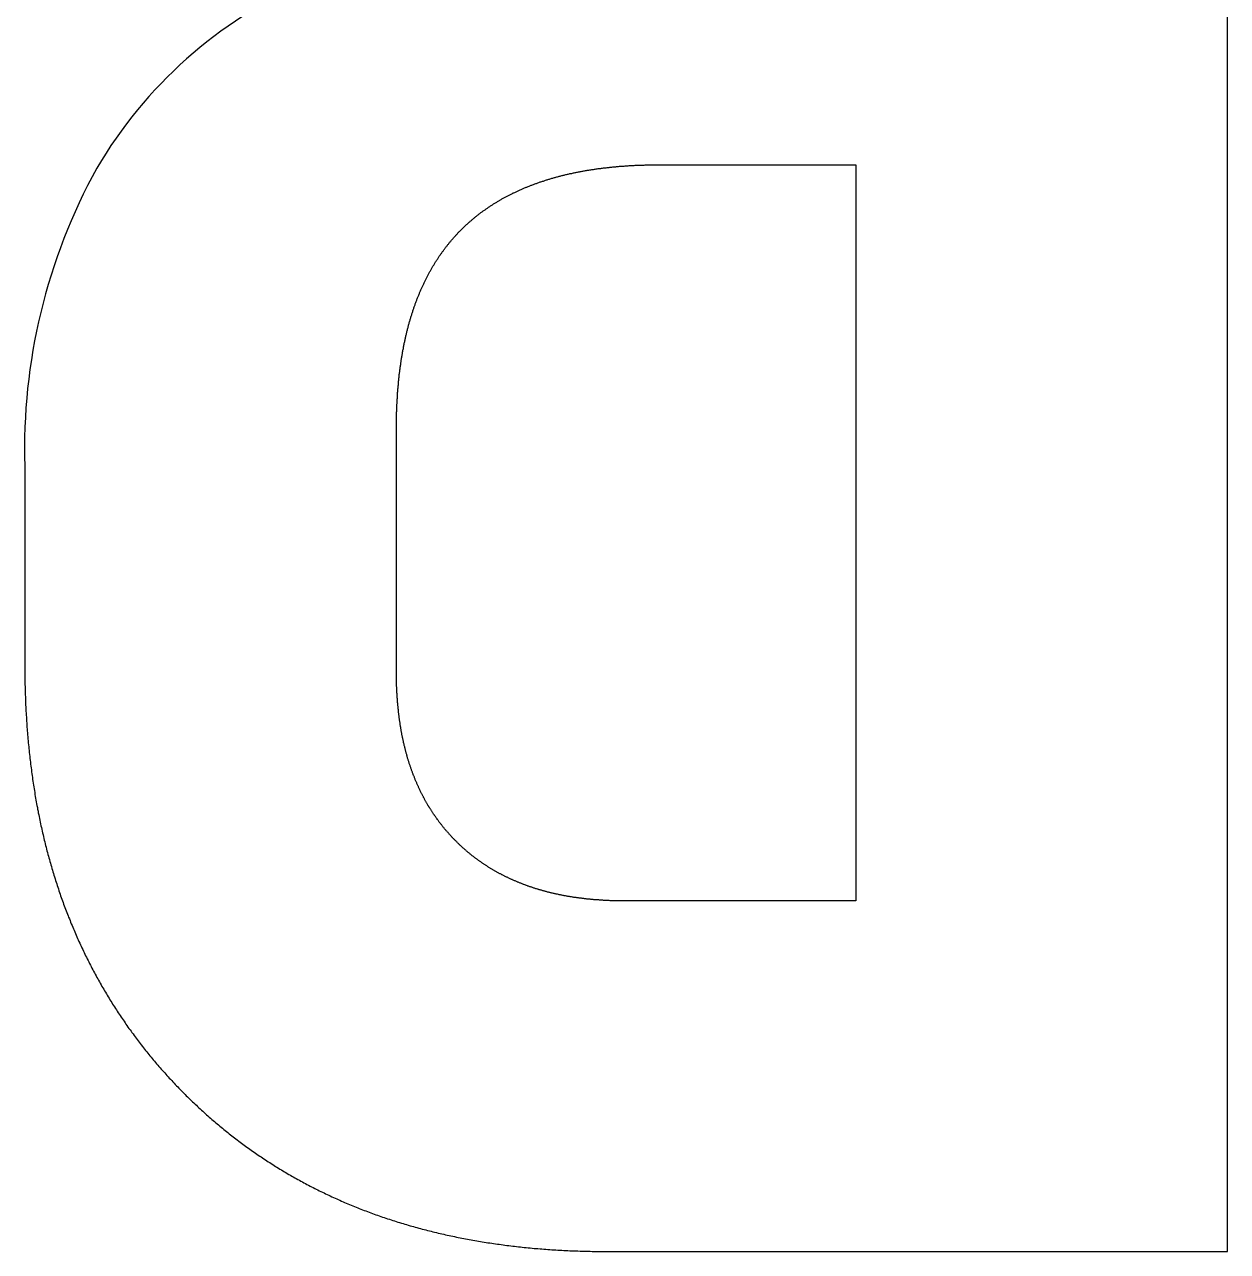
# Model space of a CAD drawing. Header units: millimetres. Extents: x -37 to 1379, y -2 to 984.
# Drawn here: x 207.45 to 219.7, y 417.44 to 429.94 of the extents above; entities that cross this region are included whole.
import ezdxf

# ---------------------------------------------------------------- set-up
doc = ezdxf.new("R2010")
doc.units = ezdxf.units.MM
doc.layers.get('0').update_dxf_attribs({"lineweight": 25, "true_color": 0xffffff})

msp = doc.modelspace()

# ---------------------------------------------------------------- linework, layer by layer
at = {"color": 5, "true_color": 0x0000ff, "flags": 128}
msp.add_lwpolyline([(210.311, 430.365, 0.156907), (208.186, 428.472, 0.134483), (207.453, 425.436), (207.453, 423.401), (207.453, 423.379), (207.453, 423.358), (207.454, 423.337), (207.454, 423.316), (207.454, 423.295), (207.454, 423.274), (207.455, 423.253), (207.455, 423.232), (207.455, 423.211), (207.456, 423.19), (207.456, 423.169), (207.457, 423.148), (207.458, 423.128), (207.458, 423.107), (207.459, 423.086), (207.46, 423.065), (207.46, 423.045), (207.461, 423.024), (207.462, 423.004), (207.463, 422.983), (207.464, 422.963), (207.465, 422.942), (207.466, 422.922), (207.468, 422.901), (207.469, 422.881), (207.47, 422.86), (207.471, 422.84), (207.473, 422.82), (207.474, 422.8), (207.475, 422.779), (207.477, 422.759), (207.478, 422.739), (207.48, 422.719), (207.482, 422.699), (207.483, 422.679), (207.485, 422.659), (207.487, 422.639), (207.489, 422.619), (207.491, 422.599), (207.493, 422.579), (207.495, 422.559), (207.497, 422.539), (207.499, 422.519), (207.501, 422.5), (207.503, 422.48), (207.505, 422.46), (207.508, 422.441), (207.51, 422.421), (207.512, 422.401), (207.515, 422.382), (207.517, 422.362), (207.52, 422.343), (207.522, 422.323), (207.525, 422.304), (207.528, 422.284), (207.53, 422.265), (207.533, 422.246), (207.536, 422.227), (207.539, 422.207), (207.542, 422.188), (207.545, 422.169), (207.548, 422.15), (207.551, 422.131), (207.554, 422.111), (207.557, 422.092), (207.56, 422.073), (207.563, 422.054), (207.567, 422.035), (207.57, 422.016), (207.574, 421.998), (207.577, 421.979), (207.581, 421.96), (207.584, 421.941), (207.588, 421.922), (207.591, 421.904), (207.595, 421.885), (207.599, 421.866), (207.603, 421.848), (207.606, 421.829), (207.61, 421.81), (207.614, 421.792), (207.618, 421.773), (207.622, 421.755), (207.626, 421.737), (207.631, 421.718), (207.635, 421.7), (207.639, 421.681), (207.643, 421.663), (207.648, 421.645), (207.652, 421.627), (207.656, 421.608), (207.661, 421.59), (207.665, 421.572), (207.67, 421.554), (207.675, 421.536), (207.679, 421.518), (207.684, 421.5), (207.689, 421.482), (207.694, 421.464), (207.699, 421.446), (207.704, 421.428), (207.709, 421.41), (207.714, 421.393), (207.719, 421.375), (207.724, 421.357), (207.729, 421.339), (207.734, 421.322), (207.739, 421.304), (207.745, 421.287), (207.75, 421.269), (207.756, 421.252), (207.761, 421.234), (207.767, 421.217), (207.772, 421.199), (207.778, 421.182), (207.783, 421.164), (207.789, 421.147), (207.795, 421.13), (207.801, 421.112), (207.807, 421.095), (207.812, 421.078), (207.818, 421.061), (207.824, 421.044), (207.83, 421.027), (207.837, 421.01), (207.843, 420.993), (207.849, 420.976), (207.855, 420.959), (207.861, 420.942), (207.868, 420.925), (207.874, 420.908), (207.881, 420.891), (207.887, 420.874), (207.894, 420.857), (207.9, 420.841), (207.907, 420.824), (207.914, 420.807), (207.92, 420.791), (207.927, 420.774), (207.934, 420.758), (207.941, 420.741), (207.948, 420.724), (207.955, 420.708), (207.962, 420.692), (207.969, 420.675), (207.976, 420.659), (207.983, 420.642), (207.991, 420.626), (207.998, 420.61), (208.005, 420.594), (208.013, 420.577), (208.02, 420.561), (208.027, 420.545), (208.035, 420.529), (208.043, 420.513), (208.05, 420.497), (208.058, 420.481), (208.066, 420.465), (208.073, 420.449), (208.081, 420.433), (208.089, 420.417), (208.097, 420.401), (208.105, 420.386), (208.113, 420.37), (208.121, 420.354), (208.129, 420.338), (208.137, 420.323), (208.146, 420.307), (208.154, 420.292), (208.162, 420.276), (208.17, 420.26), (208.179, 420.245), (208.187, 420.229), (208.196, 420.214), (208.204, 420.199), (208.213, 420.183), (208.222, 420.168), (208.23, 420.153), (208.239, 420.137), (208.248, 420.122), (208.257, 420.107), (208.266, 420.092), (208.275, 420.077), (208.284, 420.061), (208.293, 420.046), (208.302, 420.031), (208.311, 420.016), (208.32, 420.001), (208.329, 419.986), (208.339, 419.972), (208.348, 419.957), (208.357, 419.942), (208.367, 419.927), (208.376, 419.912), (208.386, 419.897), (208.395, 419.883), (208.405, 419.868), (208.415, 419.853), (208.425, 419.839), (208.434, 419.824), (208.444, 419.81), (208.454, 419.795), (208.464, 419.781), (208.474, 419.766), (208.484, 419.752), (208.494, 419.738), (208.504, 419.723), (208.514, 419.709), (208.525, 419.695), (208.535, 419.68), (208.545, 419.666), (208.556, 419.652), (208.566, 419.638), (208.576, 419.624), (208.587, 419.61), (208.598, 419.596), (208.608, 419.582), (208.619, 419.568), (208.63, 419.554), (208.64, 419.54), (208.651, 419.526), (208.662, 419.512), (208.673, 419.498), (208.684, 419.484), (208.695, 419.471), (208.706, 419.457), (208.717, 419.443), (208.728, 419.43), (208.739, 419.416), (208.751, 419.403), (208.762, 419.389), (208.773, 419.375), (208.785, 419.362), (208.796, 419.349), (208.808, 419.335), (208.819, 419.322), (208.831, 419.308), (208.842, 419.295), (208.854, 419.282), (208.866, 419.269), (208.878, 419.255), (208.89, 419.242), (208.901, 419.229), (208.913, 419.216), (208.925, 419.203), (208.937, 419.19), (208.95, 419.177), (208.962, 419.164), (208.974, 419.151), (208.986, 419.138), (208.998, 419.125), (209.011, 419.112), (209.023, 419.099), (209.036, 419.087), (209.048, 419.074), (209.061, 419.061), (209.073, 419.049), (209.086, 419.036), (209.098, 419.023), (209.111, 419.011), (209.124, 418.998), (209.136, 418.986), (209.149, 418.974), (209.162, 418.961), (209.175, 418.949), (209.188, 418.937), (209.201, 418.925), (209.214, 418.912), (209.227, 418.9), (209.24, 418.888), (209.253, 418.876), (209.266, 418.864), (209.279, 418.853), (209.292, 418.841), (209.305, 418.829), (209.318, 418.817), (209.332, 418.806), (209.345, 418.794), (209.358, 418.782), (209.372, 418.771), (209.385, 418.759), (209.398, 418.748), (209.412, 418.737), (209.425, 418.725), (209.439, 418.714), (209.452, 418.703), (209.466, 418.691), (209.48, 418.68), (209.493, 418.669), (209.507, 418.658), (209.521, 418.647), (209.534, 418.636), (209.548, 418.625), (209.562, 418.615), (209.576, 418.604), (209.59, 418.593), (209.604, 418.582), (209.618, 418.572), (209.632, 418.561), (209.646, 418.551), (209.66, 418.54), (209.674, 418.53), (209.688, 418.519), (209.702, 418.509), (209.716, 418.499), (209.731, 418.488), (209.745, 418.478), (209.759, 418.468), (209.773, 418.458), (209.788, 418.448), (209.802, 418.438), (209.817, 418.428), (209.831, 418.418), (209.846, 418.408), (209.86, 418.399), (209.875, 418.389), (209.889, 418.379), (209.904, 418.369), (209.919, 418.36), (209.933, 418.35), (209.948, 418.341), (209.963, 418.331), (209.978, 418.322), (209.992, 418.313), (210.007, 418.303), (210.022, 418.294), (210.037, 418.285), (210.052, 418.276), (210.067, 418.267), (210.082, 418.258), (210.097, 418.249), (210.112, 418.24), (210.127, 418.231), (210.143, 418.222), (210.158, 418.213), (210.173, 418.204), (210.188, 418.196), (210.204, 418.187), (210.219, 418.178), (210.234, 418.17), (210.25, 418.161), (210.265, 418.153), (210.281, 418.144), (210.296, 418.136), (210.312, 418.128), (210.327, 418.119), (210.343, 418.111), (210.359, 418.103), (210.374, 418.095), (210.39, 418.087), (210.406, 418.079), (210.422, 418.071), (210.437, 418.063), (210.453, 418.055), (210.469, 418.047), (210.485, 418.04), (210.501, 418.032), (210.517, 418.024), (210.533, 418.017), (210.549, 418.009), (210.565, 418.002), (210.581, 417.994), (210.597, 417.987), (210.614, 417.979), (210.63, 417.972), (210.646, 417.965), (210.662, 417.958), (210.679, 417.95), (210.695, 417.943), (210.711, 417.936), (210.728, 417.929), (210.744, 417.922), (210.761, 417.915), (210.777, 417.908), (210.794, 417.902), (210.81, 417.895), (210.827, 417.888), (210.844, 417.881), (210.86, 417.875), (210.877, 417.868), (210.894, 417.862), (210.911, 417.855), (210.928, 417.849), (210.944, 417.842), (210.961, 417.836), (210.978, 417.83), (210.995, 417.824), (211.012, 417.817), (211.029, 417.811), (211.046, 417.805), (211.063, 417.799), (211.081, 417.793), (211.098, 417.787), (211.115, 417.781), (211.132, 417.776), (211.149, 417.77), (211.167, 417.764), (211.184, 417.758), (211.201, 417.753), (211.219, 417.747), (211.236, 417.742), (211.254, 417.736), (211.271, 417.731), (211.289, 417.725), (211.306, 417.72), (211.324, 417.715), (211.342, 417.71), (211.359, 417.704), (211.377, 417.699), (211.395, 417.694), (211.413, 417.689), (211.43, 417.684), (211.448, 417.679), (211.466, 417.674), (211.484, 417.67), (211.502, 417.665), (211.52, 417.66), (211.538, 417.655), (211.556, 417.651), (211.574, 417.646), (211.592, 417.642), (211.61, 417.637), (211.628, 417.633), (211.647, 417.628), (211.665, 417.624), (211.683, 417.62), (211.702, 417.615), (211.72, 417.611), (211.738, 417.607), (211.757, 417.603), (211.775, 417.599), (211.794, 417.595), (211.812, 417.591), (211.831, 417.587), (211.849, 417.583), (211.868, 417.579), (211.887, 417.576), (211.905, 417.572), (211.924, 417.568), (211.943, 417.565), (211.962, 417.561), (211.98, 417.558), (211.999, 417.554), (212.018, 417.551), (212.037, 417.548), (212.056, 417.544), (212.075, 417.541), (212.094, 417.538), (212.113, 417.535), (212.132, 417.532), (212.151, 417.528), (212.17, 417.525), (212.19, 417.523), (212.209, 417.52), (212.228, 417.517), (212.247, 417.514), (212.267, 417.511), (212.286, 417.509), (212.306, 417.506), (212.325, 417.503), (212.344, 417.501), (212.364, 417.498), (212.383, 417.496), (212.403, 417.493), (212.423, 417.491), (212.442, 417.489), (212.462, 417.486), (212.482, 417.484), (212.501, 417.482), (212.521, 417.48), (212.541, 417.478), (212.561, 417.476), (212.581, 417.474), (212.601, 417.472), (212.62, 417.47), (212.64, 417.468), (212.66, 417.467), (212.68, 417.465), (212.701, 417.463), (212.721, 417.462), (212.741, 417.46), (212.761, 417.459), (212.781, 417.457), (212.801, 417.456), (212.822, 417.454), (212.842, 417.453), (212.862, 417.452), (212.883, 417.451), (212.903, 417.449), (212.924, 417.448), (212.944, 417.447), (212.965, 417.446), (212.985, 417.445), (213.006, 417.444), (213.026, 417.443), (213.047, 417.443), (213.068, 417.442), (213.088, 417.441), (213.109, 417.44), (213.13, 417.44), (213.151, 417.439), (213.172, 417.439), (213.192, 417.438), (213.213, 417.438), (213.234, 417.437), (213.255, 417.437), (213.276, 417.437), (213.297, 417.437), (213.318, 417.436), (213.34, 417.436), (213.361, 417.436), (213.382, 417.436), (219.703, 417.436), (219.703, 442.436)], format="xyb", dxfattribs=at)
msp.add_lwpolyline([(211.239, 425.829), (211.239, 425.84), (211.239, 425.85), (211.239, 425.861), (211.239, 425.871), (211.239, 425.882), (211.239, 425.892), (211.24, 425.903), (211.24, 425.913), (211.24, 425.924), (211.24, 425.934), (211.24, 425.944), (211.241, 425.955), (211.241, 425.965), (211.241, 425.975), (211.241, 425.986), (211.242, 425.996), (211.242, 426.006), (211.242, 426.016), (211.243, 426.027), (211.243, 426.037), (211.244, 426.047), (211.244, 426.057), (211.244, 426.067), (211.245, 426.077), (211.245, 426.088), (211.246, 426.098), (211.246, 426.108), (211.247, 426.118), (211.248, 426.128), (211.248, 426.138), (211.249, 426.148), (211.249, 426.157), (211.25, 426.167), (211.251, 426.177), (211.251, 426.187), (211.252, 426.197), (211.253, 426.207), (211.254, 426.217), (211.254, 426.226), (211.255, 426.236), (211.256, 426.246), (211.257, 426.256), (211.258, 426.265), (211.259, 426.275), (211.26, 426.285), (211.26, 426.294), (211.261, 426.304), (211.262, 426.314), (211.263, 426.323), (211.264, 426.333), (211.265, 426.342), (211.266, 426.352), (211.267, 426.361), (211.268, 426.371), (211.27, 426.38), (211.271, 426.39), (211.272, 426.399), (211.273, 426.408), (211.274, 426.418), (211.275, 426.427), (211.277, 426.436), (211.278, 426.446), (211.279, 426.455), (211.28, 426.464), (211.282, 426.473), (211.283, 426.483), (211.284, 426.492), (211.286, 426.501), (211.287, 426.51), (211.288, 426.519), (211.29, 426.528), (211.291, 426.537), (211.293, 426.546), (211.294, 426.555), (211.296, 426.565), (211.297, 426.574), (211.299, 426.582), (211.3, 426.591), (211.302, 426.6), (211.304, 426.609), (211.305, 426.618), (211.307, 426.627), (211.309, 426.636), (211.31, 426.645), (211.312, 426.654), (211.314, 426.662), (211.315, 426.671), (211.317, 426.68), (211.319, 426.689), (211.321, 426.697), (211.323, 426.706), (211.324, 426.715), (211.326, 426.723), (211.328, 426.732), (211.33, 426.74), (211.332, 426.749), (211.334, 426.758), (211.336, 426.766), (211.338, 426.775), (211.34, 426.783), (211.342, 426.792), (211.344, 426.8), (211.346, 426.808), (211.348, 426.817), (211.35, 426.825), (211.352, 426.834), (211.355, 426.842), (211.357, 426.85), (211.359, 426.859), (211.361, 426.867), (211.363, 426.875), (211.366, 426.883), (211.368, 426.891), (211.37, 426.9), (211.372, 426.908), (211.375, 426.916), (211.377, 426.924), (211.379, 426.932), (211.382, 426.94), (211.384, 426.948), (211.387, 426.956), (211.389, 426.964), (211.392, 426.972), (211.394, 426.98), (211.397, 426.988), (211.399, 426.996), (211.402, 427.004), (211.404, 427.012), (211.407, 427.02), (211.409, 427.028), (211.412, 427.036), (211.415, 427.043), (211.417, 427.051), (211.42, 427.059), (211.423, 427.067), (211.426, 427.074), (211.428, 427.082), (211.431, 427.09), (211.434, 427.098), (211.437, 427.105), (211.44, 427.113), (211.442, 427.12), (211.445, 427.128), (211.448, 427.136), (211.451, 427.143), (211.454, 427.151), (211.457, 427.158), (211.46, 427.166), (211.463, 427.173), (211.466, 427.18), (211.469, 427.188), (211.472, 427.195), (211.475, 427.203), (211.478, 427.21), (211.481, 427.217), (211.484, 427.224), (211.488, 427.232), (211.491, 427.239), (211.494, 427.246), (211.497, 427.253), (211.5, 427.261), (211.504, 427.268), (211.507, 427.275), (211.51, 427.282), (211.514, 427.289), (211.517, 427.296), (211.52, 427.303), (211.524, 427.31), (211.527, 427.317), (211.53, 427.324), (211.534, 427.331), (211.537, 427.338), (211.541, 427.345), (211.544, 427.352), (211.548, 427.359), (211.551, 427.366), (211.555, 427.373), (211.559, 427.38), (211.562, 427.386), (211.566, 427.393), (211.569, 427.4), (211.573, 427.407), (211.577, 427.413), (211.58, 427.42), (211.584, 427.427), (211.588, 427.434), (211.592, 427.44), (211.595, 427.447), (211.599, 427.453), (211.603, 427.46), (211.607, 427.467), (211.611, 427.473), (211.615, 427.48), (211.619, 427.486), (211.622, 427.493), (211.626, 427.499), (211.63, 427.505), (211.634, 427.512), (211.638, 427.518), (211.642, 427.525), (211.646, 427.531), (211.65, 427.537), (211.655, 427.544), (211.659, 427.55), (211.663, 427.556), (211.667, 427.562), (211.671, 427.568), (211.675, 427.575), (211.679, 427.581), (211.684, 427.587), (211.688, 427.593), (211.692, 427.599), (211.696, 427.605), (211.701, 427.611), (211.705, 427.617), (211.709, 427.623), (211.714, 427.629), (211.718, 427.635), (211.723, 427.641), (211.727, 427.647), (211.731, 427.653), (211.736, 427.659), (211.74, 427.665), (211.745, 427.671), (211.749, 427.677), (211.754, 427.683), (211.759, 427.688), (211.763, 427.694), (211.768, 427.7), (211.772, 427.706), (211.777, 427.711), (211.782, 427.717), (211.786, 427.723), (211.791, 427.728), (211.796, 427.734), (211.801, 427.739), (211.805, 427.745), (211.81, 427.751), (211.815, 427.756), (211.82, 427.762), (211.825, 427.767), (211.83, 427.773), (211.834, 427.778), (211.839, 427.783), (211.844, 427.789), (211.849, 427.794), (211.854, 427.8), (211.859, 427.805), (211.864, 427.81), (211.869, 427.816), (211.874, 427.821), (211.879, 427.826), (211.884, 427.831), (211.89, 427.837), (211.895, 427.842), (211.9, 427.847), (211.905, 427.852), (211.91, 427.857), (211.915, 427.862), (211.921, 427.867), (211.926, 427.872), (211.931, 427.878), (211.936, 427.883), (211.942, 427.888), (211.947, 427.893), (211.952, 427.898), (211.958, 427.902), (211.963, 427.907), (211.969, 427.912), (211.974, 427.917), (211.98, 427.922), (211.985, 427.927), (211.991, 427.932), (211.996, 427.937), (212.002, 427.941), (212.007, 427.946), (212.013, 427.951), (212.019, 427.956), (212.024, 427.96), (212.03, 427.965), (212.035, 427.97), (212.041, 427.974), (212.047, 427.979), (212.053, 427.984), (212.058, 427.988), (212.064, 427.993), (212.07, 427.997), (212.076, 428.002), (212.082, 428.006), (212.088, 428.011), (212.093, 428.015), (212.099, 428.02), (212.105, 428.024), (212.111, 428.029), (212.117, 428.033), (212.123, 428.037), (212.129, 428.042), (212.135, 428.046), (212.141, 428.05), (212.148, 428.055), (212.154, 428.059), (212.16, 428.063), (212.166, 428.067), (212.172, 428.071), (212.178, 428.076), (212.184, 428.08), (212.191, 428.084), (212.197, 428.088), (212.203, 428.092), (212.21, 428.096), (212.216, 428.1), (212.222, 428.104), (212.229, 428.108), (212.235, 428.112), (212.241, 428.116), (212.248, 428.12), (212.254, 428.124), (212.261, 428.128), (212.267, 428.132), (212.274, 428.136), (212.28, 428.14), (212.287, 428.144), (212.293, 428.148), (212.3, 428.151), (212.307, 428.155), (212.313, 428.159), (212.32, 428.163), (212.327, 428.166), (212.333, 428.17), (212.34, 428.174), (212.347, 428.177), (212.353, 428.181), (212.36, 428.185), (212.367, 428.188), (212.374, 428.192), (212.381, 428.195), (212.388, 428.199), (212.395, 428.202), (212.401, 428.206), (212.408, 428.209), (212.415, 428.213), (212.422, 428.216), (212.429, 428.22), (212.436, 428.223), (212.443, 428.226), (212.45, 428.23), (212.458, 428.233), (212.465, 428.236), (212.472, 428.24), (212.479, 428.243), (212.486, 428.246), (212.493, 428.25), (212.5, 428.253), (212.508, 428.256), (212.515, 428.259), (212.522, 428.262), (212.53, 428.265), (212.537, 428.269), (212.544, 428.272), (212.552, 428.275), (212.559, 428.278), (212.566, 428.281), (212.574, 428.284), (212.581, 428.287), (212.589, 428.29), (212.596, 428.293), (212.604, 428.296), (212.611, 428.299), (212.619, 428.301), (212.626, 428.304), (212.634, 428.307), (212.642, 428.31), (212.649, 428.313), (212.657, 428.316), (212.665, 428.318), (212.672, 428.321), (212.68, 428.324), (212.688, 428.327), (212.695, 428.329), (212.703, 428.332), (212.711, 428.335), (212.719, 428.337), (212.727, 428.34), (212.735, 428.342), (212.743, 428.345), (212.75, 428.348), (212.758, 428.35), (212.766, 428.353), (212.774, 428.355), (212.782, 428.358), (212.79, 428.36), (212.798, 428.362), (212.806, 428.365), (212.815, 428.367), (212.823, 428.37), (212.831, 428.372), (212.839, 428.374), (212.847, 428.377), (212.855, 428.379), (212.863, 428.381), (212.872, 428.383), (212.88, 428.386), (212.888, 428.388), (212.897, 428.39), (212.905, 428.392), (212.913, 428.394), (212.922, 428.397), (212.93, 428.399), (212.938, 428.401), (212.947, 428.403), (212.955, 428.405), (212.964, 428.407), (212.972, 428.409), (212.981, 428.411), (212.989, 428.413), (212.998, 428.415), (213.006, 428.417), (213.015, 428.419), (213.024, 428.42), (213.032, 428.422), (213.041, 428.424), (213.049, 428.426), (213.058, 428.428), (213.067, 428.43), (213.076, 428.431), (213.084, 428.433), (213.093, 428.435), (213.102, 428.437), (213.111, 428.438), (213.12, 428.44), (213.129, 428.442), (213.137, 428.443), (213.146, 428.445), (213.155, 428.446), (213.164, 428.448), (213.173, 428.449), (213.182, 428.451), (213.191, 428.452), (213.2, 428.454), (213.209, 428.455), (213.218, 428.457), (213.228, 428.458), (213.237, 428.46), (213.246, 428.461), (213.255, 428.462), (213.264, 428.464), (213.273, 428.465), (213.283, 428.466), (213.292, 428.468), (213.301, 428.469), (213.31, 428.47), (213.32, 428.471), (213.329, 428.473), (213.338, 428.474), (213.348, 428.475), (213.357, 428.476), (213.367, 428.477), (213.376, 428.478), (213.386, 428.479), (213.395, 428.48), (213.405, 428.481), (213.414, 428.482), (213.424, 428.483), (213.433, 428.484), (213.443, 428.485), (213.452, 428.486), (213.462, 428.487), (213.472, 428.488), (213.481, 428.489), (213.491, 428.49), (213.501, 428.491), (213.511, 428.492), (213.52, 428.492), (213.53, 428.493), (213.54, 428.494), (213.55, 428.495), (213.56, 428.495), (213.569, 428.496), (213.579, 428.497), (213.589, 428.497), (213.599, 428.498), (213.609, 428.499), (213.619, 428.499), (213.629, 428.5), (213.639, 428.5), (213.649, 428.501), (213.659, 428.501), (213.669, 428.502), (213.679, 428.502), (213.69, 428.503), (213.7, 428.503), (213.71, 428.504), (213.72, 428.504), (213.73, 428.504), (213.74, 428.505), (213.751, 428.505), (213.761, 428.505), (213.771, 428.506), (213.782, 428.506), (213.792, 428.506), (213.802, 428.506), (213.813, 428.507), (213.823, 428.507), (213.834, 428.507), (213.844, 428.507), (213.854, 428.507), (213.865, 428.507), (213.875, 428.507), (213.886, 428.508), (213.897, 428.508), (213.907, 428.508), (213.918, 428.508), (215.918, 428.508), (215.918, 421.008), (213.561, 421.008), (213.552, 421.008), (213.543, 421.008), (213.535, 421.008), (213.526, 421.008), (213.517, 421.008), (213.509, 421.008), (213.5, 421.008), (213.492, 421.008), (213.483, 421.008), (213.475, 421.009), (213.466, 421.009), (213.458, 421.009), (213.449, 421.009), (213.441, 421.009), (213.432, 421.01), (213.424, 421.01), (213.416, 421.01), (213.407, 421.011), (213.399, 421.011), (213.391, 421.011), (213.382, 421.012), (213.374, 421.012), (213.366, 421.013), (213.357, 421.013), (213.349, 421.013), (213.341, 421.014), (213.333, 421.014), (213.324, 421.015), (213.316, 421.015), (213.308, 421.016), (213.3, 421.017), (213.292, 421.017), (213.283, 421.018), (213.275, 421.018), (213.267, 421.019), (213.259, 421.02), (213.251, 421.02), (213.243, 421.021), (213.235, 421.022), (213.227, 421.022), (213.219, 421.023), (213.211, 421.024), (213.203, 421.025), (213.195, 421.026), (213.187, 421.026), (213.179, 421.027), (213.171, 421.028), (213.163, 421.029), (213.155, 421.03), (213.147, 421.031), (213.139, 421.032), (213.131, 421.033), (213.124, 421.034), (213.116, 421.035), (213.108, 421.036), (213.1, 421.037), (213.092, 421.038), (213.085, 421.039), (213.077, 421.04), (213.069, 421.041), (213.061, 421.042), (213.054, 421.043), (213.046, 421.044), (213.038, 421.046), (213.031, 421.047), (213.023, 421.048), (213.015, 421.049), (213.008, 421.05), (213, 421.052), (212.992, 421.053), (212.985, 421.054), (212.977, 421.056), (212.97, 421.057), (212.962, 421.058), (212.955, 421.06), (212.947, 421.061), (212.94, 421.063), (212.932, 421.064), (212.925, 421.065), (212.917, 421.067), (212.91, 421.068), (212.903, 421.07), (212.895, 421.071), (212.888, 421.073), (212.88, 421.075), (212.873, 421.076), (212.866, 421.078), (212.858, 421.079), (212.851, 421.081), (212.844, 421.083), (212.837, 421.084), (212.829, 421.086), (212.822, 421.088), (212.815, 421.09), (212.808, 421.091), (212.8, 421.093), (212.793, 421.095), (212.786, 421.097), (212.779, 421.098), (212.772, 421.1), (212.765, 421.102), (212.758, 421.104), (212.751, 421.106), (212.743, 421.108), (212.736, 421.11), (212.729, 421.112), (212.722, 421.114), (212.715, 421.116), (212.708, 421.118), (212.701, 421.12), (212.694, 421.122), (212.687, 421.124), (212.681, 421.126), (212.674, 421.128), (212.667, 421.13), (212.66, 421.132), (212.653, 421.134), (212.646, 421.137), (212.639, 421.139), (212.632, 421.141), (212.626, 421.143), (212.619, 421.146), (212.612, 421.148), (212.605, 421.15), (212.599, 421.152), (212.592, 421.155), (212.585, 421.157), (212.578, 421.159), (212.572, 421.162), (212.565, 421.164), (212.558, 421.167), (212.552, 421.169), (212.545, 421.172), (212.538, 421.174), (212.532, 421.176), (212.525, 421.179), (212.519, 421.182), (212.512, 421.184), (212.506, 421.187), (212.499, 421.189), (212.493, 421.192), (212.486, 421.194), (212.48, 421.197), (212.473, 421.2), (212.467, 421.202), (212.46, 421.205), (212.454, 421.208), (212.448, 421.211), (212.441, 421.213), (212.435, 421.216), (212.428, 421.219), (212.422, 421.222), (212.416, 421.225), (212.409, 421.227), (212.403, 421.23), (212.397, 421.233), (212.391, 421.236), (212.384, 421.239), (212.378, 421.242), (212.372, 421.245), (212.366, 421.248), (212.36, 421.251), (212.353, 421.254), (212.347, 421.257), (212.341, 421.26), (212.335, 421.263), (212.329, 421.266), (212.323, 421.269), (212.317, 421.272), (212.311, 421.275), (212.305, 421.279), (212.299, 421.282), (212.292, 421.285), (212.286, 421.288), (212.28, 421.291), (212.275, 421.295), (212.269, 421.298), (212.263, 421.301), (212.257, 421.304), (212.251, 421.308), (212.245, 421.311), (212.239, 421.315), (212.233, 421.318), (212.227, 421.321), (212.221, 421.325), (212.216, 421.328), (212.21, 421.332), (212.204, 421.335), (212.198, 421.339), (212.193, 421.342), (212.187, 421.346), (212.181, 421.349), (212.175, 421.353), (212.17, 421.356), (212.164, 421.36), (212.158, 421.364), (212.153, 421.367), (212.147, 421.371), (212.141, 421.375), (212.136, 421.378), (212.13, 421.382), (212.125, 421.386), (212.119, 421.389), (212.114, 421.393), (212.108, 421.397), (212.102, 421.401), (212.097, 421.405), (212.091, 421.408), (212.086, 421.412), (212.081, 421.416), (212.075, 421.42), (212.07, 421.424), (212.064, 421.428), (212.059, 421.432), (212.054, 421.436), (212.048, 421.44), (212.043, 421.444), (212.037, 421.448), (212.032, 421.452), (212.027, 421.456), (212.022, 421.46), (212.016, 421.464), (212.011, 421.468), (212.006, 421.472), (212.001, 421.477), (211.995, 421.481), (211.99, 421.485), (211.985, 421.489), (211.98, 421.493), (211.975, 421.498), (211.97, 421.502), (211.964, 421.506), (211.959, 421.511), (211.954, 421.515), (211.949, 421.519), (211.944, 421.524), (211.939, 421.528), (211.934, 421.532), (211.929, 421.537), (211.924, 421.541), (211.919, 421.546), (211.914, 421.55), (211.909, 421.555), (211.904, 421.559), (211.899, 421.564), (211.894, 421.568), (211.89, 421.573), (211.885, 421.577), (211.88, 421.582), (211.875, 421.587), (211.87, 421.591), (211.865, 421.596), (211.861, 421.601), (211.856, 421.605), (211.851, 421.61), (211.846, 421.615), (211.842, 421.62), (211.837, 421.624), (211.832, 421.629), (211.827, 421.634), (211.823, 421.639), (211.818, 421.644), (211.813, 421.648), (211.809, 421.653), (211.804, 421.658), (211.8, 421.663), (211.795, 421.668), (211.791, 421.673), (211.786, 421.678), (211.782, 421.683), (211.777, 421.688), (211.773, 421.693), (211.768, 421.698), (211.764, 421.703), (211.759, 421.708), (211.755, 421.713), (211.751, 421.718), (211.746, 421.723), (211.742, 421.728), (211.738, 421.733), (211.733, 421.738), (211.729, 421.743), (211.725, 421.748), (211.721, 421.754), (211.716, 421.759), (211.712, 421.764), (211.708, 421.769), (211.704, 421.774), (211.7, 421.78), (211.696, 421.785), (211.692, 421.79), (211.687, 421.795), (211.683, 421.801), (211.679, 421.806), (211.675, 421.811), (211.671, 421.817), (211.667, 421.822), (211.663, 421.827), (211.659, 421.833), (211.655, 421.838), (211.652, 421.844), (211.648, 421.849), (211.644, 421.855), (211.64, 421.86), (211.636, 421.866), (211.632, 421.871), (211.628, 421.877), (211.625, 421.882), (211.621, 421.888), (211.617, 421.893), (211.613, 421.899), (211.61, 421.904), (211.606, 421.91), (211.602, 421.916), (211.599, 421.921), (211.595, 421.927), (211.591, 421.933), (211.588, 421.938), (211.584, 421.944), (211.581, 421.95), (211.577, 421.955), (211.574, 421.961), (211.57, 421.967), (211.567, 421.973), (211.563, 421.978), (211.56, 421.984), (211.556, 421.99), (211.553, 421.996), (211.549, 422.002), (211.546, 422.008), (211.543, 422.013), (211.539, 422.019), (211.536, 422.025), (211.533, 422.031), (211.529, 422.037), (211.526, 422.043), (211.523, 422.049), (211.52, 422.055), (211.516, 422.061), (211.513, 422.067), (211.51, 422.073), (211.507, 422.079), (211.504, 422.085), (211.501, 422.091), (211.497, 422.097), (211.494, 422.103), (211.491, 422.11), (211.488, 422.116), (211.485, 422.122), (211.482, 422.128), (211.479, 422.134), (211.476, 422.14), (211.473, 422.147), (211.47, 422.153), (211.467, 422.159), (211.465, 422.165), (211.462, 422.172), (211.459, 422.178), (211.456, 422.184), (211.453, 422.191), (211.45, 422.197), (211.448, 422.203), (211.445, 422.21), (211.442, 422.216), (211.439, 422.222), (211.437, 422.229), (211.434, 422.235), (211.431, 422.242), (211.429, 422.248), (211.426, 422.255), (211.423, 422.261), (211.421, 422.268), (211.418, 422.274), (211.416, 422.281), (211.413, 422.287), (211.41, 422.294), (211.408, 422.3), (211.405, 422.307), (211.403, 422.314), (211.401, 422.32), (211.398, 422.327), (211.396, 422.334), (211.393, 422.34), (211.391, 422.347), (211.389, 422.354), (211.386, 422.36), (211.384, 422.367), (211.382, 422.374), (211.379, 422.381), (211.377, 422.387), (211.375, 422.394), (211.372, 422.401), (211.37, 422.408), (211.368, 422.415), (211.366, 422.422), (211.364, 422.428), (211.362, 422.435), (211.359, 422.442), (211.357, 422.449), (211.355, 422.456), (211.353, 422.463), (211.351, 422.47), (211.349, 422.477), (211.347, 422.484), (211.345, 422.491), (211.343, 422.498), (211.341, 422.505), (211.339, 422.512), (211.337, 422.519), (211.335, 422.526), (211.334, 422.533), (211.332, 422.54), (211.33, 422.548), (211.328, 422.555), (211.326, 422.562), (211.324, 422.569), (211.323, 422.576), (211.321, 422.583), (211.319, 422.591), (211.318, 422.598), (211.316, 422.605), (211.314, 422.612), (211.312, 422.62), (211.311, 422.627), (211.309, 422.634), (211.308, 422.642), (211.306, 422.649), (211.304, 422.656), (211.303, 422.664), (211.301, 422.671), (211.3, 422.679), (211.298, 422.686), (211.297, 422.693), (211.295, 422.701), (211.294, 422.708), (211.293, 422.716), (211.291, 422.723), (211.29, 422.731), (211.288, 422.738), (211.287, 422.746), (211.286, 422.753), (211.284, 422.761), (211.283, 422.769), (211.282, 422.776), (211.281, 422.784), (211.279, 422.791), (211.278, 422.799), (211.277, 422.807), (211.276, 422.814), (211.275, 422.822), (211.274, 422.83), (211.272, 422.838), (211.271, 422.845), (211.27, 422.853), (211.269, 422.861), (211.268, 422.869), (211.267, 422.876), (211.266, 422.884), (211.265, 422.892), (211.264, 422.9), (211.263, 422.908), (211.262, 422.916), (211.261, 422.924), (211.26, 422.931), (211.26, 422.939), (211.259, 422.947), (211.258, 422.955), (211.257, 422.963), (211.256, 422.971), (211.255, 422.979), (211.255, 422.987), (211.254, 422.995), (211.253, 423.003), (211.252, 423.011), (211.252, 423.019), (211.251, 423.028), (211.25, 423.036), (211.25, 423.044), (211.249, 423.052), (211.249, 423.06), (211.248, 423.068), (211.247, 423.076), (211.247, 423.085), (211.246, 423.093), (211.246, 423.101), (211.245, 423.109), (211.245, 423.118), (211.244, 423.126), (211.244, 423.134), (211.244, 423.142), (211.243, 423.151), (211.243, 423.159), (211.242, 423.167), (211.242, 423.176), (211.242, 423.184), (211.241, 423.193), (211.241, 423.201), (211.241, 423.209), (211.241, 423.218), (211.24, 423.226), (211.24, 423.235), (211.24, 423.243), (211.24, 423.252), (211.24, 423.26), (211.24, 423.269), (211.239, 423.277), (211.239, 423.286), (211.239, 423.295), (211.239, 423.303), (211.239, 423.312), (211.239, 423.32), (211.239, 423.329)], close=True, dxfattribs=at)

doc.saveas('drawing.dxf')
